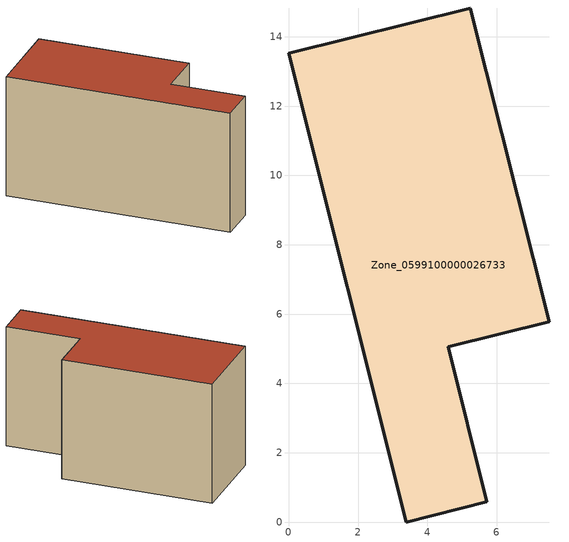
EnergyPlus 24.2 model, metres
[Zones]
Zone_0599100000026733
 floor ground (C_G): 0,13.53 5.24,14.83 7.52,5.77 4.61,5.05 5.72,0.58 3.39,0 z0
 wall outside (C_F): 5.24,14.83 0,13.53 3.39,0 5.72,0.58 4.61,5.05 7.52,5.77 5.24,14.83 z0:7.68
 roof outside (C_R): 0,13.53 3.39,0 5.72,0.58 4.61,5.05 7.52,5.77 5.24,14.83 z7.68
[BUILDING]
Pand.0599100000026733: North Axis=0; Terrain=City; Loads Convergence Tolerance Value=0.04; Temperature Convergence Tolerance Value=0.4; Solar Distribution=FullExterior; Maximum Number of Warmup Days=25; Minimum Number of Warmup Days=1
[Site:Location]
Rotterdam.The.Hague.AP_ZH_NLD Design_Conditions: Latitude=51.96; Longitude=4.45; Time Zone=1; Elevation=-4.5
[SITE:GROUNDTEMPERATURE:BUILDINGSURFACE]
18, 18, 18, 18, 18, 18, 18, 18, 18, 18, 18, 18
[MATERIAL] Thermal Absorptance=0.9; Solar Absorptance=0.7; Visible Absorptance=0.7
Name | Roughness | Thickness | Conductivity | Density | Specific Heat
G.TI.1975-1991 | MediumSmooth | 0.15 | 0.288461 | 540 | 1210
F.TI.1975-1991 | Rough | 0.3 | 0.230769 | 1920 | 840
R.TI.1975-1991 | MediumRough | 0.2 | 0.153846 | 1500 | 1000
[CONSTRUCTION]
C_G: G.TI.1975-1991
C_F: F.TI.1975-1991
C_R: R.TI.1975-1991
[ZONE]
Zone_0599100000026733: Type=1; Multiplier=1; Ceiling Height=Autocalculate; Volume=Autocalculate; Floor Area=autocalculate; Part of Total Floor Area=Yes
[ZONEINFILTRATION:DESIGNFLOWRATE]
Infil_Zone_0599100000026733: Zone or ZoneList or Space or SpaceList=Zone_0599100000026733; Schedule=AlwaysOn; Design Flow Rate Calculation Method=Flow/Area; Flow Rate per Floor Area=0.003; Constant Term Coefficient=1; Temperature Term Coefficient=0; Velocity Term Coefficient=0; Velocity Squared Term Coefficient=0
[HVACTEMPLATE:ZONE:IDEALLOADSAIRSYSTEM]
Zone_0599100000026733: Maximum Heating Supply Air Temperature=50; Minimum Cooling Supply Air Temperature=13; Maximum Heating Supply Air Humidity Ratio=0.0156; Minimum Cooling Supply Air Humidity Ratio=0.0077; Heating Limit=NoLimit; Cooling Limit=NoLimit; Dehumidification Control Type=ConstantSensibleHeatRatio; Cooling Sensible Heat Ratio=0.7; Dehumidification Setpoint=60; Humidification Control Type=None; Humidification Setpoint=30; Outdoor Air Method=None; Outdoor Air Flow Rate per Person=0.00944; Outdoor Air Flow Rate per Zone Floor Area=0; Outdoor Air Flow Rate per Zone=0; Demand Controlled Ventilation Type=None; Outdoor Air Economizer Type=NoEconomizer; Heat Recovery Type=None; Sensible Heat Recovery Effectiveness=0.7; Latent Heat Recovery Effectiveness=0.65
[ZONECONTROL:THERMOSTAT]
ThermostatControl_Zone_0599100000026733: Zone or ZoneList=Zone_0599100000026733; Control Type Schedule=DualSetpointControlType; Control 1=Thermostat_Zone_0599100000026733; Temperature Difference Between Cutout And Setpoint=0
[THERMOSTATSETPOINT:DUALSETPOINT]
Thermostat_Zone_0599100000026733: Heating Setpoint Temperature Schedule=HeatingSetpoint_Zone_0599100000026733; Cooling Setpoint Temperature Schedule=CoolingSetpoint_Zone_0599100000026733
[SCHEDULE:COMPACT]
HeatingSetpoint_Zone_0599100000026733: Through: 12/31, For: AllDays, Until: 24:00, 21
CoolingSetpoint_Zone_0599100000026733: Through: 12/31, For: AllDays, Until: 24:00, 24
DualSetpointControlType: Through: 12/31, For: AllDays, Until: 24:00, 4
AlwaysOn: Through: 12/31, For: AllDays, Until: 24:00, 1
